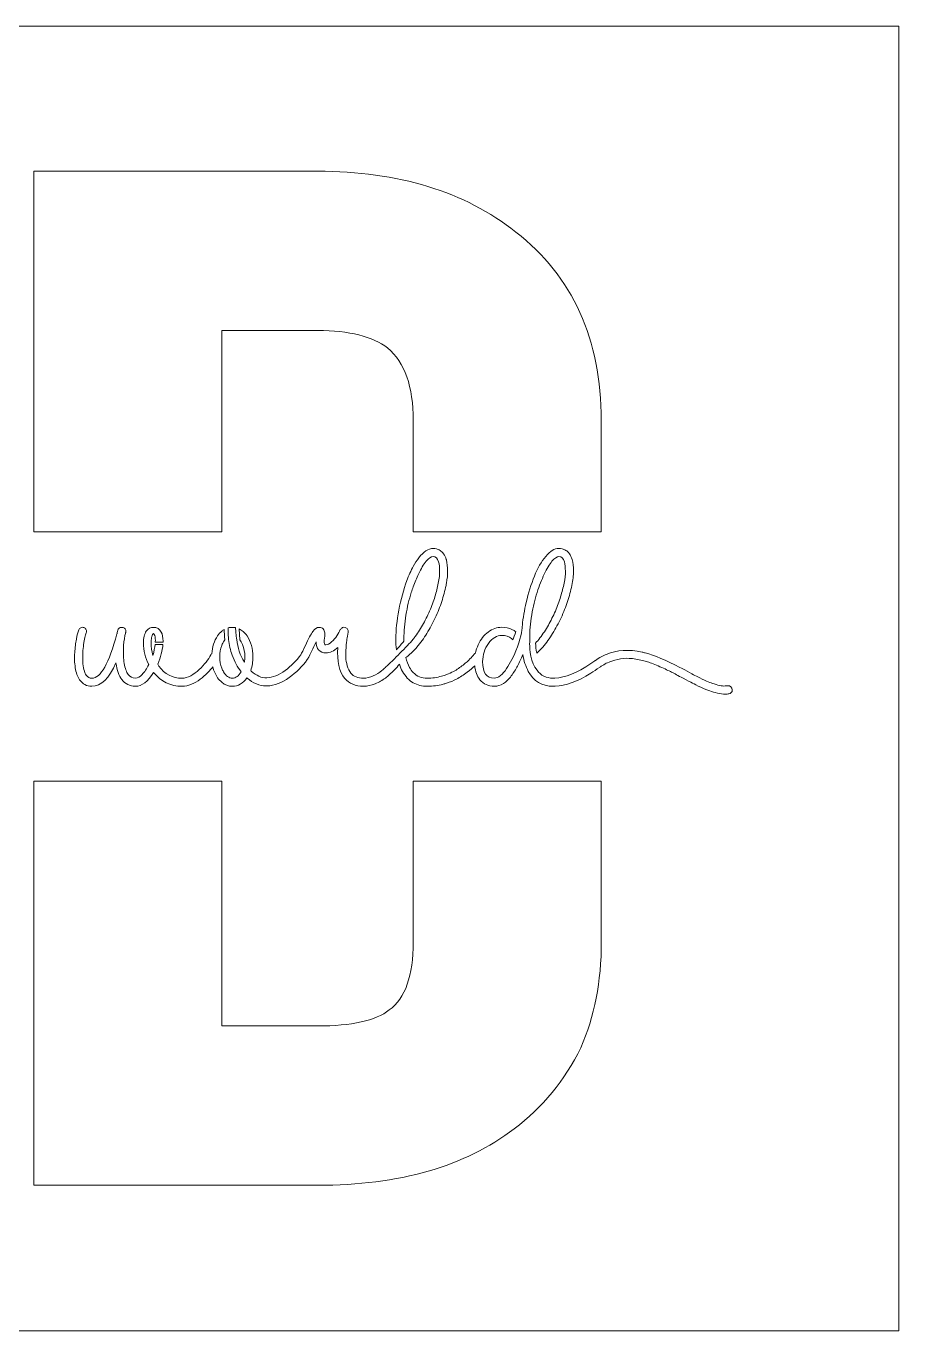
# Model space of a CAD drawing. Extents: x -70 to 1070, y -1825 to 548.
# Drawn here: x 688 to 1070, y -622 to -52 of the extents above; entities that cross this region are included whole.
import ezdxf

# ---------------------------------------------------------------- set-up
doc = ezdxf.new("R2010")
doc.units = 0
doc.header["$MEASUREMENT"] = 0
doc.layers.add('Layer 1', color=7, linetype='Continuous')

# ---------------------------------------------------------------- blocks, each defined once
blk = doc.blocks.new('block 2')
at = {"layer": 'Layer 1', "lineweight": 0}
blk.add_lwpolyline([(-69.5, -51.8), (-68.5, -621.69), (1069.5, -621.69), (1069.5, -51.8), (-69.5, -51.8)], dxfattribs=at)
for points, knots in [([(691.62, -115.18), (691.62, -115.18), (815.57, -115.18), (815.57, -115.18), (850.92, -115.18), (879.79, -124.04), (902.19, -141.75), (927.07, -161.16), (939.53, -188.58), (939.53, -224.01), (939.53, -224.01), (939.53, -272.64), (939.53, -272.64), (939.53, -272.64), (857.39, -272.64), (857.39, -272.64), (857.39, -272.64), (857.39, -224.01), (857.39, -224.01), (857.39, -209.25), (853.66, -198.71), (846.19, -192.37), (839.71, -187.31), (829.5, -184.78), (815.57, -184.78), (815.57, -184.78), (773.75, -184.78), (773.75, -184.78), (773.75, -184.78), (773.75, -272.64), (773.75, -272.64), (773.75, -272.64), (691.62, -272.64), (691.62, -272.64), (691.62, -272.64), (691.62, -115.18), (691.62, -115.18)], [0, 0, 0, 0, 1, 1, 1, 2, 2, 2, 3, 3, 3, 4, 4, 4, 5, 5, 5, 6, 6, 6, 7, 7, 7, 8, 8, 8, 9, 9, 9, 10, 10, 10, 11, 11, 11, 12, 12, 12, 12]), ([(996.73, -341.75), (996.73, -342.61), (996.09, -343.34), (995.24, -343.45), (994.74, -343.52), (994.23, -343.56), (993.69, -343.56), (992.63, -343.56), (991.48, -343.42), (990.23, -343.13), (988.99, -342.84), (987.85, -342.52), (986.86, -342.17), (985.84, -341.83), (984.54, -341.28), (982.96, -340.56), (981.37, -339.81), (980.15, -339.22), (979.3, -338.77), (978.45, -338.3), (977.1, -337.6), (975.27, -336.64), (973.05, -335.45), (971.34, -334.55), (970.17, -333.95), (968.98, -333.34), (967.3, -332.55), (965.12, -331.58), (962.95, -330.59), (961.16, -329.9), (959.73, -329.5), (959.03, -329.29), (958.25, -329.11), (957.4, -328.9), (956.54, -328.71), (955.59, -328.51), (954.56, -328.32), (952.53, -327.93), (950.73, -327.82), (949.16, -327.98), (947.6, -328.15), (945.92, -328.52), (944.11, -329.13), (943.29, -329.4), (942.48, -329.73), (941.69, -330.12), (940.95, -330.49), (940.23, -330.9), (939.53, -331.36), (939.34, -331.48), (939.17, -331.6), (939, -331.72), (939, -331.72), (938.98, -331.74), (938.98, -331.74), (938.98, -331.74), (938.74, -331.89), (938.74, -331.89), (937.44, -332.83), (936.17, -333.69), (934.92, -334.47), (929.22, -338.03), (924.02, -339.91), (919.3, -340.1), (919.22, -340.1), (919.09, -340.1), (918.9, -340.12), (918.71, -340.13), (918.57, -340.13), (918.47, -340.13), (913.62, -340.13), (910.02, -337.97), (907.64, -333.64), (906.48, -331.52), (905.68, -329.09), (905.25, -326.32), (904.54, -328.14), (903.77, -329.79), (902.96, -331.29), (902.15, -332.79), (901.23, -334.24), (900.2, -335.63), (899.16, -337.04), (898.01, -338.14), (896.75, -338.94), (895.48, -339.74), (894.16, -340.13), (892.82, -340.13), (890.12, -340.13), (888, -339.18), (886.46, -337.27), (885.2, -335.74), (884.47, -333.69), (884.24, -331.18), (883.44, -331.99), (882.34, -332.94), (880.95, -334.02), (879.45, -335.17), (877.91, -336.18), (876.29, -337.04), (875.03, -337.71), (873.56, -338.3), (871.88, -338.81), (871.43, -338.96), (870.95, -339.09), (870.46, -339.23), (868.21, -339.83), (865.89, -340.13), (863.52, -340.13), (861.19, -340.13), (859.15, -339.63), (857.39, -338.62), (855.49, -337.55), (853.93, -335.89), (852.69, -333.64), (852.17, -332.7), (851.72, -331.67), (851.34, -330.54), (850.77, -331.23), (849.97, -332.14), (848.89, -333.26), (847.68, -334.52), (846.45, -335.62), (845.21, -336.56), (843.95, -337.49), (842.47, -338.33), (840.75, -339.05), (839.03, -339.77), (837.35, -340.13), (835.7, -340.13), (832.12, -340.13), (829.37, -338.98), (827.43, -336.67), (825.01, -333.81), (824.01, -329.29), (824.43, -323.14), (822.75, -324.75), (821.03, -325.56), (819.25, -325.56), (817.9, -325.56), (816.84, -325.13), (816.07, -324.28), (815.32, -323.44), (814.95, -322.23), (814.95, -320.69), (814.63, -321.36), (814.14, -322.38), (813.52, -323.76), (812.51, -325.89), (811.8, -327.32), (811.39, -328.05), (811.37, -328.09), (811.35, -328.14), (811.32, -328.17), (811.29, -328.2), (811.27, -328.22), (811.25, -328.25), (811.21, -328.33), (811.15, -328.4), (811.1, -328.46), (808.96, -331.46), (806.31, -334.09), (803.16, -336.34), (799.94, -338.63), (796.76, -339.85), (793.6, -339.98), (793.6, -339.98), (793.12, -339.98), (793.12, -339.98), (790.22, -339.98), (787.44, -338.83), (784.8, -336.53), (784.78, -336.51), (784.75, -336.5), (784.73, -336.48), (783, -338.91), (780.88, -340.13), (778.36, -340.13), (776.64, -340.13), (775.1, -339.56), (773.75, -338.42), (773.12, -337.87), (772.51, -337.19), (771.95, -336.39), (770.97, -334.98), (770.26, -333.38), (769.85, -331.6), (769.2, -332.42), (768.46, -333.26), (767.62, -334.13), (766.57, -335.23), (765.44, -336.22), (764.29, -337.11), (763.12, -337.99), (761.85, -338.71), (760.47, -339.28), (759.09, -339.85), (757.74, -340.13), (756.43, -340.13), (751.32, -340.13), (747.15, -338.12), (743.97, -334.08), (741.55, -338.12), (738.89, -340.13), (736.01, -340.13), (733.57, -340.13), (731.6, -339.16), (730.11, -337.21), (728.81, -335.55), (727.96, -333.11), (727.55, -329.9), (724.58, -336.72), (721.08, -340.13), (717.03, -340.13), (714.74, -340.13), (712.96, -339.19), (711.66, -337.31), (710.75, -335.98), (710.12, -334.21), (709.77, -332.02), (709.44, -329.82), (709.36, -327.64), (709.51, -325.46), (709.69, -323.29), (709.92, -321.33), (710.24, -319.57), (710.55, -317.8), (710.91, -316.45), (711.26, -315.53), (711.44, -315.07), (711.75, -314.74), (712.19, -314.55), (712.66, -314.36), (713.11, -314.34), (713.56, -314.52), (714.03, -314.7), (714.35, -315), (714.54, -315.43), (714.74, -315.89), (714.75, -316.34), (714.58, -316.79), (714.14, -317.9), (713.77, -319.61), (713.42, -321.88), (713.08, -324.15), (712.96, -326.64), (713.08, -329.33), (713.19, -332.03), (713.69, -334.03), (714.58, -335.29), (715.2, -336.17), (716.02, -336.62), (717.03, -336.62), (720.88, -336.62), (724.53, -330.17), (727.97, -317.28), (727.97, -317.27), (727.98, -317.24), (728, -317.18), (728.01, -317.14), (728.02, -317.11), (728.02, -317.07), (728.07, -316.91), (728.18, -316.45), (728.34, -315.69), (728.44, -315.34), (728.65, -315.03), (728.94, -314.81), (729.24, -314.57), (729.57, -314.44), (729.93, -314.41), (729.93, -314.41), (730.19, -314.41), (730.19, -314.41), (730.4, -314.41), (730.56, -314.43), (730.66, -314.46), (731.12, -314.59), (731.46, -314.88), (731.69, -315.33), (731.92, -315.77), (731.96, -316.21), (731.8, -316.67), (731.75, -316.87), (731.64, -317.31), (731.46, -318), (731.12, -319.78), (730.9, -321.71), (730.79, -323.8), (730.7, -325.87), (730.83, -327.98), (731.15, -330.15), (731.49, -332.32), (732.08, -333.96), (732.93, -335.06), (733.73, -336.09), (734.76, -336.62), (736.01, -336.62), (736.97, -336.62), (737.97, -336.07), (738.97, -334.99), (739.99, -333.9), (740.96, -332.47), (741.83, -330.7), (740.27, -327.65), (739.5, -324.53), (739.5, -321.32), (739.5, -318.95), (739.93, -317.21), (740.79, -316.09), (741.66, -314.97), (742.69, -314.41), (743.9, -314.41), (745.45, -314.41), (746.6, -315.1), (747.33, -316.5), (747.85, -317.48), (748.11, -318.79), (748.11, -320.43), (748.11, -320.59), (748.11, -320.75), (748.1, -320.91), (748.1, -320.91), (744.72, -320.91), (744.72, -320.91), (744.74, -320.65), (744.74, -320.39), (744.74, -320.14), (744.74, -318.88), (744.6, -317.98), (744.3, -317.46), (744.2, -317.24), (744.09, -317.15), (743.92, -317.15), (743.83, -317.15), (743.71, -317.27), (743.54, -317.54), (743.39, -317.81), (743.24, -318.26), (743.09, -318.93), (742.95, -319.6), (742.89, -320.35), (742.89, -321.2), (742.89, -322.98), (743.16, -324.81), (743.68, -326.64), (744.19, -324.9), (744.5, -323.3), (744.65, -321.87), (744.65, -321.87), (748.05, -321.87), (748.05, -321.87), (747.85, -324.51), (747.09, -327.39), (745.78, -330.51), (745.78, -330.51), (746.3, -331.29), (746.3, -331.29), (748.82, -334.84), (752.21, -336.62), (756.43, -336.62), (757.6, -336.62), (758.84, -336.25), (760.18, -335.53), (761.53, -334.81), (762.77, -333.92), (763.89, -332.85), (765.01, -331.78), (766.03, -330.7), (766.92, -329.57), (767.83, -328.45), (768.51, -327.41), (768.96, -326.47), (769.08, -326.27), (769.21, -326.1), (769.39, -325.95), (769.58, -322.9), (770.43, -320.29), (771.95, -318.12), (772.51, -317.32), (773.12, -316.64), (773.75, -316.1), (774.1, -315.81), (774.47, -315.56), (774.84, -315.34), (774.86, -316.6), (774.93, -318.14), (775.09, -319.83), (774.66, -320.38), (774.28, -321.04), (773.95, -321.82), (773.87, -321.99), (773.81, -322.15), (773.75, -322.31), (773.17, -323.81), (772.89, -325.45), (772.89, -327.25), (772.89, -329.1), (773.17, -330.75), (773.75, -332.23), (773.96, -332.79), (774.22, -333.33), (774.52, -333.84), (775.6, -335.69), (776.87, -336.62), (778.36, -336.62), (779.82, -336.62), (781.11, -335.69), (782.23, -333.82), (780.61, -331.74), (779.3, -329.35), (778.32, -326.61), (777.48, -324.31), (776.96, -322.01), (776.73, -319.71), (776.68, -319.09), (776.5, -316.71), (776.53, -314.64), (777.11, -314.48), (777.72, -314.41), (778.36, -314.41), (778.83, -314.41), (779.29, -314.45), (779.73, -314.53), (779.94, -316.97), (780.28, -319.76), (780.28, -319.76), (780.28, -319.76), (780.28, -319.76), (780.28, -319.76), (780.65, -323.22), (781.77, -326.52), (783.66, -329.64), (783.78, -328.89), (783.84, -328.1), (783.84, -327.28), (783.84, -325.31), (783.5, -323.51), (782.81, -321.89), (782.47, -321.08), (782.08, -320.4), (781.64, -319.83), (781.64, -319.83), (781.34, -315.06), (781.34, -315.06), (782.62, -315.66), (783.76, -316.68), (784.78, -318.12), (784.79, -318.13), (784.79, -318.14), (784.8, -318.15), (786.52, -320.61), (787.39, -323.66), (787.39, -327.25), (787.39, -329.42), (787.05, -331.41), (786.39, -333.22), (786.39, -333.22), (786.65, -333.48), (786.65, -333.48), (788.84, -335.55), (791.12, -336.54), (793.45, -336.44), (796.01, -336.33), (798.67, -335.26), (801.42, -333.23), (804.13, -331.23), (806.39, -328.97), (808.25, -326.4), (808.25, -326.39), (808.25, -326.38), (808.26, -326.36), (808.69, -325.66), (809.36, -324.32), (810.29, -322.3), (811.63, -319.38), (812.72, -317.33), (813.54, -316.16), (814.37, -314.99), (815.31, -314.41), (816.39, -314.41), (817.09, -314.41), (817.64, -314.65), (818.06, -315.12), (818.45, -315.55), (818.66, -316.11), (818.74, -316.8), (818.81, -317.5), (818.77, -318.22), (818.63, -318.92), (818.47, -320.66), (818.49, -321.65), (818.73, -321.92), (818.81, -322.01), (818.98, -322.04), (819.25, -322.04), (819.99, -322.04), (820.81, -321.62), (821.72, -320.79), (822.63, -319.95), (823.39, -319.06), (824.01, -318.1), (824.63, -317.16), (825.14, -316.25), (825.53, -315.41), (825.71, -315.01), (826, -314.72), (826.42, -314.53), (826.81, -314.34), (827.24, -314.32), (827.66, -314.46), (828.08, -314.59), (828.41, -314.85), (828.65, -315.24), (828.89, -315.62), (828.97, -316.03), (828.9, -316.45), (828.68, -317.73), (828.53, -318.77), (828.4, -319.56), (828.29, -320.32), (828.15, -321.55), (828.02, -323.24), (827.87, -324.91), (827.84, -326.33), (827.91, -327.5), (827.99, -328.67), (828.21, -329.9), (828.56, -331.21), (828.92, -332.53), (829.45, -333.59), (830.13, -334.4), (831.36, -335.88), (833.21, -336.62), (835.7, -336.62), (837.03, -336.62), (838.44, -336.28), (839.88, -335.61), (841.34, -334.94), (842.58, -334.17), (843.64, -333.32), (844.17, -332.89), (844.69, -332.43), (845.21, -331.94), (845.21, -331.94), (846.58, -330.66), (848.46, -328.82), (850.35, -326.98), (852.76, -324.57), (854.86, -322.32), (855.72, -321.47), (856.57, -320.53), (857.39, -319.5), (857.52, -319.35), (857.64, -319.19), (857.77, -319.03), (859.15, -317.25), (860.38, -315.39), (861.46, -313.45), (862.55, -311.51), (863.56, -309.47), (864.51, -307.31), (865.46, -305.15), (866.24, -303.04), (866.84, -301.02), (867.43, -298.99), (867.94, -297), (868.34, -295.04), (868.74, -293.09), (868.94, -291.34), (868.92, -289.82), (868.9, -288.29), (868.74, -286.95), (868.45, -285.79), (867.99, -284.27), (867.2, -283.53), (866.09, -283.53), (865.2, -283.53), (864.19, -284.19), (863.05, -285.54), (861.9, -286.89), (860.78, -288.76), (859.66, -291.17), (858.86, -292.87), (858.1, -294.72), (857.39, -296.7), (857.09, -297.52), (856.8, -298.36), (856.52, -299.22), (855.57, -302.18), (854.79, -305.45), (854.2, -309.03), (853.59, -312.62), (853.29, -316.08), (853.29, -319.42), (853.29, -319.77), (853.29, -320.12), (853.3, -320.46), (852.37, -321.58), (851.24, -322.88), (850.02, -324.17), (849.87, -322.69), (849.79, -321.1), (849.79, -319.42), (849.79, -315.62), (850.22, -311.43), (851.1, -306.84), (851.99, -302.25), (853.16, -297.97), (854.59, -294), (855.43, -291.7), (856.36, -289.62), (857.39, -287.76), (858.15, -286.39), (858.96, -285.13), (859.83, -283.99), (861.89, -281.3), (863.99, -279.97), (866.09, -279.97), (866.56, -279.97), (867.05, -280.03), (867.5, -280.15), (867.98, -280.27), (868.51, -280.47), (869.07, -280.79), (869.63, -281.12), (870.16, -281.61), (870.66, -282.28), (871.15, -282.94), (871.53, -283.78), (871.82, -284.76), (871.84, -284.84), (871.86, -284.93), (871.88, -285.02), (872.23, -286.44), (872.39, -288.06), (872.4, -289.83), (872.41, -291.45), (872.24, -293.21), (871.88, -295.14), (871.82, -295.45), (871.76, -295.77), (871.69, -296.1), (871.21, -298.39), (870.59, -300.72), (869.84, -303.06), (869.08, -305.42), (868.14, -307.79), (867, -310.21), (865.85, -312.62), (864.63, -314.88), (863.34, -317.02), (862.03, -319.16), (860.6, -321.14), (859, -323), (858.47, -323.61), (857.93, -324.21), (857.39, -324.75), (856.32, -325.85), (855.24, -326.79), (854.16, -327.6), (854.56, -329.27), (855.1, -330.72), (855.77, -331.95), (856.25, -332.8), (856.79, -333.54), (857.39, -334.16), (858.98, -335.8), (861.02, -336.62), (863.52, -336.62), (865.66, -336.62), (867.74, -336.32), (869.79, -335.74), (870.54, -335.52), (871.23, -335.29), (871.88, -335.06), (873.05, -334.64), (874.1, -334.17), (875.02, -333.66), (876.46, -332.86), (877.84, -331.94), (879.18, -330.87), (880.52, -329.8), (881.51, -328.92), (882.17, -328.21), (882.84, -327.52), (883.45, -326.83), (883.98, -326.16), (884.14, -325.96), (884.32, -325.79), (884.53, -325.7), (884.8, -324.41), (885.22, -323.18), (885.78, -321.97), (886.86, -319.65), (888.32, -317.81), (890.15, -316.44), (891.97, -315.07), (893.9, -314.38), (895.96, -314.38), (897.71, -314.38), (899.3, -314.73), (900.72, -315.42), (901.24, -315.67), (901.71, -315.96), (902.16, -316.28), (901.74, -317.64), (901.26, -318.92), (900.91, -319.8), (900.74, -319.63), (900.56, -319.47), (900.37, -319.33), (899.13, -318.38), (897.65, -317.9), (895.96, -317.9), (893.85, -317.9), (891.95, -319.09), (890.24, -321.43), (888.55, -323.78), (887.69, -326.43), (887.69, -329.39), (887.69, -334.19), (889.4, -336.59), (892.82, -336.59), (893.69, -336.59), (894.59, -336.22), (895.51, -335.46), (896.44, -334.71), (897.34, -333.69), (898.16, -332.43), (898.98, -331.15), (899.74, -329.8), (900.43, -328.4), (903.28, -323.42), (904.37, -318.42), (904.79, -315.65), (904.81, -315.57), (904.84, -315.49), (904.87, -315.43), (904.89, -315.11), (904.92, -314.78), (904.95, -314.46), (905, -314), (905.02, -313.68), (905.03, -313.55), (905.35, -310.31), (905.91, -306.97), (906.73, -303.52), (907.7, -299.38), (908.87, -295.56), (910.28, -292.07), (911.68, -288.56), (913.34, -285.66), (915.25, -283.39), (917.16, -281.11), (919.09, -279.97), (921.04, -279.97), (921.5, -279.97), (921.99, -280.03), (922.46, -280.14), (922.92, -280.27), (923.43, -280.47), (924.02, -280.78), (924.59, -281.09), (925.1, -281.57), (925.59, -282.27), (926.08, -282.94), (926.48, -283.78), (926.77, -284.76), (927.15, -286.25), (927.35, -287.95), (927.35, -289.83), (927.36, -291.7), (927.12, -293.8), (926.63, -296.1), (926.14, -298.39), (925.53, -300.72), (924.77, -303.06), (924.03, -305.43), (923.08, -307.8), (921.94, -310.21), (920.8, -312.62), (919.57, -314.88), (918.27, -317.02), (916.98, -319.16), (915.53, -321.14), (913.95, -323), (913.24, -323.82), (912, -325), (911.29, -325.69), (910.86, -324.28), (910.99, -322.45), (910.75, -321.35), (911.41, -320.63), (912.06, -319.86), (912.7, -319.04), (914.09, -317.25), (915.32, -315.39), (916.41, -313.45), (917.5, -311.51), (918.5, -309.47), (919.46, -307.32), (920.41, -305.17), (921.18, -303.06), (921.77, -301.03), (922.38, -298.99), (922.87, -297.01), (923.28, -295.06), (923.67, -293.11), (923.88, -291.36), (923.85, -289.83), (923.83, -288.3), (923.67, -286.95), (923.39, -285.79), (922.95, -284.27), (922.16, -283.53), (921.04, -283.53), (920.14, -283.53), (919.14, -284.19), (917.98, -285.54), (916.84, -286.89), (915.71, -288.75), (914.59, -291.15), (913.47, -293.55), (912.43, -296.23), (911.47, -299.19), (910.5, -302.15), (909.73, -305.43), (909.13, -309), (908.54, -312.58), (908.24, -316.05), (908.24, -319.39), (908.24, -319.84), (908.24, -320.27), (908.26, -320.69), (908.26, -320.69), (908.23, -321.05), (908.23, -321.66), (908.23, -323.99), (908.54, -329.88), (911.44, -333.09), (911.44, -333.09), (911.44, -333.09), (911.44, -333.09), (913.13, -335.42), (915.47, -336.59), (918.47, -336.59), (918.47, -336.59), (919.19, -336.59), (919.19, -336.59), (923.78, -336.38), (929.01, -334.27), (934.92, -330.26), (935.5, -329.87), (936.08, -329.46), (936.68, -329.03), (936.68, -329.03), (936.9, -328.87), (936.9, -328.87), (936.9, -328.87), (936.94, -328.84), (936.94, -328.84), (937.78, -328.24), (938.64, -327.7), (939.53, -327.23), (940.23, -326.85), (940.95, -326.51), (941.69, -326.21), (946.38, -324.26), (951.61, -323.94), (957.4, -325.23), (957.82, -325.33), (958.27, -325.44), (958.72, -325.56), (962.74, -326.63), (967.8, -328.75), (973.89, -331.92), (974.59, -332.28), (975.61, -332.82), (976.96, -333.53), (978.61, -334.42), (979.77, -335.03), (980.44, -335.4), (981.13, -335.75), (982.19, -336.27), (983.62, -336.98), (985.05, -337.68), (986.13, -338.16), (986.86, -338.43), (987.57, -338.7), (988.5, -339.02), (989.63, -339.38), (990.76, -339.75), (991.68, -339.96), (992.41, -340), (993.16, -340.05), (993.92, -340.03), (994.74, -339.94), (994.75, -339.94), (994.75, -339.93), (994.77, -339.93), (995.81, -339.83), (996.73, -340.6), (996.73, -341.66), (996.73, -341.66), (996.73, -341.75), (996.73, -341.75)], [0, 0, 0, 0, 1, 1, 1, 2, 2, 2, 3, 3, 3, 4, 4, 4, 5, 5, 5, 6, 6, 6, 7, 7, 7, 8, 8, 8, 9, 9, 9, 10, 10, 10, 11, 11, 11, 12, 12, 12, 13, 13, 13, 14, 14, 14, 15, 15, 15, 16, 16, 16, 17, 17, 17, 18, 18, 18, 19, 19, 19, 20, 20, 20, 21, 21, 21, 22, 22, 22, 23, 23, 23, 24, 24, 24, 25, 25, 25, 26, 26, 26, 27, 27, 27, 28, 28, 28, 29, 29, 29, 30, 30, 30, 31, 31, 31, 32, 32, 32, 33, 33, 33, 34, 34, 34, 35, 35, 35, 36, 36, 36, 37, 37, 37, 38, 38, 38, 39, 39, 39, 40, 40, 40, 41, 41, 41, 42, 42, 42, 43, 43, 43, 44, 44, 44, 45, 45, 45, 46, 46, 46, 47, 47, 47, 48, 48, 48, 49, 49, 49, 50, 50, 50, 51, 51, 51, 52, 52, 52, 53, 53, 53, 54, 54, 54, 55, 55, 55, 56, 56, 56, 57, 57, 57, 58, 58, 58, 59, 59, 59, 60, 60, 60, 61, 61, 61, 62, 62, 62, 63, 63, 63, 64, 64, 64, 65, 65, 65, 66, 66, 66, 67, 67, 67, 68, 68, 68, 69, 69, 69, 70, 70, 70, 71, 71, 71, 72, 72, 72, 73, 73, 73, 74, 74, 74, 75, 75, 75, 76, 76, 76, 77, 77, 77, 78, 78, 78, 79, 79, 79, 80, 80, 80, 81, 81, 81, 82, 82, 82, 83, 83, 83, 84, 84, 84, 85, 85, 85, 86, 86, 86, 87, 87, 87, 88, 88, 88, 89, 89, 89, 90, 90, 90, 91, 91, 91, 92, 92, 92, 93, 93, 93, 94, 94, 94, 95, 95, 95, 96, 96, 96, 97, 97, 97, 98, 98, 98, 99, 99, 99, 100, 100, 100, 101, 101, 101, 102, 102, 102, 103, 103, 103, 104, 104, 104, 105, 105, 105, 106, 106, 106, 107, 107, 107, 108, 108, 108, 109, 109, 109, 110, 110, 110, 111, 111, 111, 112, 112, 112, 113, 113, 113, 114, 114, 114, 115, 115, 115, 116, 116, 116, 117, 117, 117, 118, 118, 118, 119, 119, 119, 120, 120, 120, 121, 121, 121, 122, 122, 122, 123, 123, 123, 124, 124, 124, 125, 125, 125, 126, 126, 126, 127, 127, 127, 128, 128, 128, 129, 129, 129, 130, 130, 130, 131, 131, 131, 132, 132, 132, 133, 133, 133, 134, 134, 134, 135, 135, 135, 136, 136, 136, 137, 137, 137, 138, 138, 138, 139, 139, 139, 140, 140, 140, 141, 141, 141, 142, 142, 142, 143, 143, 143, 144, 144, 144, 145, 145, 145, 146, 146, 146, 147, 147, 147, 148, 148, 148, 149, 149, 149, 150, 150, 150, 151, 151, 151, 152, 152, 152, 153, 153, 153, 154, 154, 154, 155, 155, 155, 156, 156, 156, 157, 157, 157, 158, 158, 158, 159, 159, 159, 160, 160, 160, 161, 161, 161, 162, 162, 162, 163, 163, 163, 164, 164, 164, 165, 165, 165, 166, 166, 166, 167, 167, 167, 168, 168, 168, 169, 169, 169, 170, 170, 170, 171, 171, 171, 172, 172, 172, 173, 173, 173, 174, 174, 174, 175, 175, 175, 176, 176, 176, 177, 177, 177, 178, 178, 178, 179, 179, 179, 180, 180, 180, 181, 181, 181, 182, 182, 182, 183, 183, 183, 184, 184, 184, 185, 185, 185, 186, 186, 186, 187, 187, 187, 188, 188, 188, 189, 189, 189, 190, 190, 190, 191, 191, 191, 192, 192, 192, 193, 193, 193, 194, 194, 194, 195, 195, 195, 196, 196, 196, 197, 197, 197, 198, 198, 198, 199, 199, 199, 200, 200, 200, 201, 201, 201, 202, 202, 202, 203, 203, 203, 204, 204, 204, 205, 205, 205, 206, 206, 206, 207, 207, 207, 208, 208, 208, 209, 209, 209, 210, 210, 210, 211, 211, 211, 212, 212, 212, 213, 213, 213, 214, 214, 214, 215, 215, 215, 216, 216, 216, 217, 217, 217, 218, 218, 218, 219, 219, 219, 220, 220, 220, 221, 221, 221, 222, 222, 222, 223, 223, 223, 224, 224, 224, 225, 225, 225, 226, 226, 226, 227, 227, 227, 228, 228, 228, 229, 229, 229, 230, 230, 230, 231, 231, 231, 232, 232, 232, 233, 233, 233, 234, 234, 234, 235, 235, 235, 236, 236, 236, 237, 237, 237, 238, 238, 238, 239, 239, 239, 240, 240, 240, 241, 241, 241, 242, 242, 242, 243, 243, 243, 244, 244, 244, 245, 245, 245, 246, 246, 246, 247, 247, 247, 248, 248, 248, 249, 249, 249, 250, 250, 250, 251, 251, 251, 252, 252, 252, 253, 253, 253, 254, 254, 254, 255, 255, 255, 256, 256, 256, 257, 257, 257, 258, 258, 258, 259, 259, 259, 260, 260, 260, 261, 261, 261, 262, 262, 262, 263, 263, 263, 264, 264, 264, 265, 265, 265, 266, 266, 266, 267, 267, 267, 268, 268, 268, 269, 269, 269, 270, 270, 270, 271, 271, 271, 272, 272, 272, 273, 273, 273, 274, 274, 274, 275, 275, 275, 276, 276, 276, 277, 277, 277, 278, 278, 278, 279, 279, 279, 280, 280, 280, 281, 281, 281, 282, 282, 282, 283, 283, 283, 284, 284, 284, 285, 285, 285, 286, 286, 286, 287, 287, 287, 288, 288, 288, 289, 289, 289, 290, 290, 290, 291, 291, 291, 292, 292, 292, 293, 293, 293, 294, 294, 294, 295, 295, 295, 296, 296, 296, 297, 297, 297, 298, 298, 298, 299, 299, 299, 300, 300, 300, 301, 301, 301, 302, 302, 302, 302]), ([(939.53, -451.79), (939.53, -469.1), (936.54, -484.49), (930.57, -497.99), (923.58, -512.33), (913.88, -524.15), (901.44, -533.42), (880.04, -549.87), (851.41, -558.1), (815.57, -558.1), (815.57, -558.1), (691.62, -558.1), (691.62, -558.1), (691.62, -558.1), (691.62, -381.65), (691.62, -381.65), (691.62, -381.65), (773.75, -381.65), (773.75, -381.65), (773.75, -381.65), (773.75, -488.49), (773.75, -488.49), (773.75, -488.49), (815.57, -488.49), (815.57, -488.49), (830.51, -488.49), (840.96, -486.18), (846.93, -481.53), (853.89, -476.48), (857.39, -466.57), (857.39, -451.79), (857.39, -451.79), (857.39, -381.65), (857.39, -381.65), (857.39, -381.65), (939.53, -381.65), (939.53, -381.65), (939.53, -381.65), (939.53, -451.79), (939.53, -451.79)], [0, 0, 0, 0, 1, 1, 1, 2, 2, 2, 3, 3, 3, 4, 4, 4, 5, 5, 5, 6, 6, 6, 7, 7, 7, 8, 8, 8, 9, 9, 9, 10, 10, 10, 11, 11, 11, 12, 12, 12, 13, 13, 13, 13])]:
    blk.add_open_spline(points, degree=3, knots=knots, dxfattribs=at)

msp = doc.modelspace()

# ---------------------------------------------------------------- block references
at = {"layer": 'Layer 1'}
msp.add_blockref('block 2', (0, 0), dxfattribs=at)

doc.saveas('drawing.dxf')
